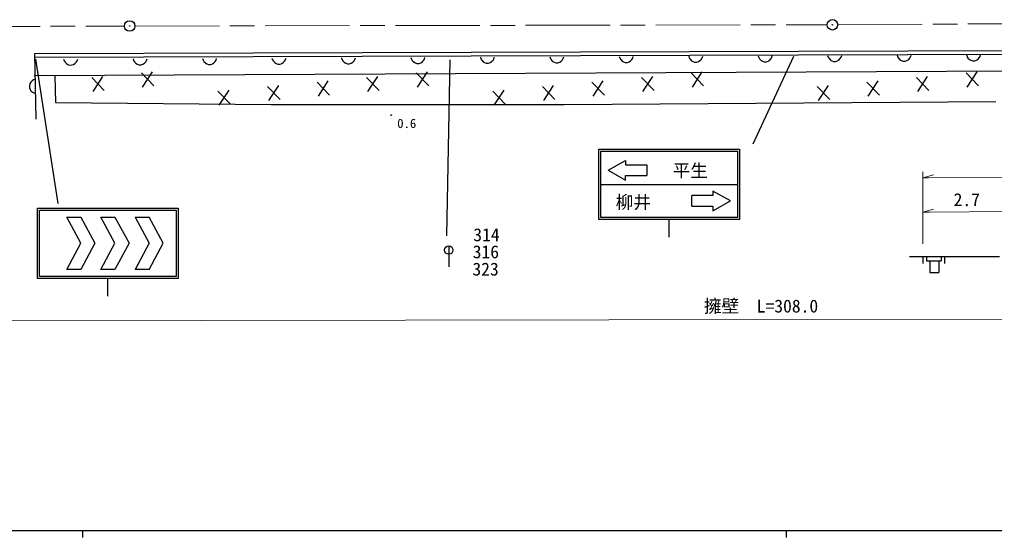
# Model space of a CAD drawing. Units: millimetres, scale not verified. Extents: x 40000 to 680000, y 20000 to 380000.
# Drawn here: x 159073 to 297587, y 204000 to 277538 of the extents above; entities that cross this region are included whole.
import ezdxf
from ezdxf.enums import TextEntityAlignment as Align

# ---------------------------------------------------------------- set-up
doc = ezdxf.new("R2010")
doc.units = ezdxf.units.MM
doc.header["$LTSCALE"] = 1000
doc.linetypes.add('CHAIN', pattern=[18.5, 12, -1.5, 3.5, -1.5])
for name, color, linetype, lineweight in [('M-BGD', 7, 'Continuous', 25), ('M-BMK', 2, 'CHAIN', 13), ('M-BMK-SRVR', 3, 'Continuous', 25), ('M-STR-HTXT', 7, 'Continuous', 13), ('M-STR-STRC', 7, 'Continuous', 25), ('M-TTL-BAND', 7, 'Continuous', 25)]:
    doc.layers.add(name, color=color, linetype=linetype, lineweight=lineweight)
doc.styles.add('ＭＳ ゴシック', font='')
doc.styles.get('ＭＳ ゴシック').set_extended_font_data('MS Gothic')

msp = doc.modelspace()

# ---------------------------------------------------------------- linework, layer by layer
at = {"layer": 'M-BGD'}
for p, q in [((161231, 272697), (348883, 273269)), ((161429, 263379), (161231, 272697)), ((161232, 272197), (348885, 272769)), ((165338, 271916), (165419, 271677)), ((165419, 271677), (165540, 271477)), ((167140, 271485), (167259, 271685)), ((167259, 271685), (167338, 271925)), ((175205, 271962), (175286, 271722)), ((175286, 271722), (175407, 271523)), ((175407, 271523), (175608, 271324)), ((176808, 271329), (177007, 271530)), ((177007, 271530), (177126, 271731)), ((177126, 271731), (177205, 271971)), ((185072, 272008), (185154, 271768)), ((185154, 271768), (185274, 271569)), ((185274, 271569), (185475, 271370)), ((186675, 271375), (186874, 271576)), ((186874, 271576), (186994, 271777)), ((186994, 271777), (187072, 272017)), ((194940, 272054), (195021, 271814)), ((195021, 271814), (195142, 271615)), ((195142, 271615), (195343, 271416)), ((196543, 271421), (196742, 271622)), ((196742, 271622), (196861, 271823)), ((196861, 271823), (196940, 272063)), ((204807, 272099), (204888, 271860)), ((204888, 271860), (205009, 271660)), ((205009, 271660), (205210, 271461)), ((206410, 271467), (206609, 271668)), ((206609, 271668), (206728, 271868)), ((206728, 271868), (206807, 272109)), ((214675, 272145), (214756, 271906)), ((214756, 271906), (214877, 271706)), ((214877, 271706), (215078, 271507)), ((215078, 271507), (215278, 271388)), ((216078, 271392), (216278, 271513)), ((216278, 271513), (216477, 271714)), ((216477, 271714), (216596, 271914)), ((216596, 271914), (216675, 272155)), ((224542, 272191), (224623, 271952)), ((224623, 271952), (224744, 271752)), ((224744, 271752), (224945, 271553)), ((224945, 271553), (225146, 271434)), ((225946, 271438), (226145, 271559)), ((226145, 271559), (226344, 271760)), ((226344, 271760), (226463, 271960)), ((226463, 271960), (226542, 272200)), ((234410, 272237), (234491, 271997)), ((234491, 271997), (234612, 271798)), ((234612, 271798), (234813, 271599)), ((234813, 271599), (235013, 271480)), ((235813, 271483), (236013, 271604)), ((236013, 271604), (236212, 271805)), ((236212, 271805), (236331, 272006)), ((236331, 272006), (236410, 272246)), ((244277, 272283), (244358, 272043)), ((244358, 272043), (244479, 271844)), ((244479, 271844), (244680, 271645)), ((244680, 271645), (244881, 271526)), ((244881, 271526), (245121, 271447)), ((245441, 271448), (245681, 271529)), ((245681, 271529), (245880, 271650)), ((245880, 271650), (246079, 271851)), ((246079, 271851), (246198, 272052)), ((246198, 272052), (246277, 272292)), ((254144, 272329), (254226, 272089)), ((254226, 272089), (254346, 271890)), ((254346, 271890), (254547, 271691)), ((254547, 271691), (254748, 271571)), ((254748, 271571), (254988, 271493)), ((254988, 271493), (255308, 271494)), ((255308, 271494), (255548, 271575)), ((255548, 271575), (255747, 271696)), ((255747, 271696), (255946, 271897)), ((255946, 271897), (256066, 272098)), ((256066, 272098), (256144, 272338)), ((264012, 272374), (264093, 272135)), ((264093, 272135), (264214, 271935)), ((264214, 271935), (264415, 271736)), ((264415, 271736), (264615, 271617)), ((264615, 271617), (264856, 271538)), ((264856, 271538), (265176, 271540)), ((265176, 271540), (265415, 271621)), ((265415, 271621), (265615, 271742)), ((265615, 271742), (265814, 271943)), ((265814, 271943), (265933, 272143)), ((265933, 272143), (266012, 272384)), ((273879, 272420), (273960, 272181)), ((273960, 272181), (274081, 271981)), ((274081, 271981), (274282, 271782)), ((274282, 271782), (274483, 271663)), ((274483, 271663), (274723, 271584)), ((274723, 271584), (275043, 271586)), ((275043, 271586), (275283, 271667)), ((275283, 271667), (275482, 271788)), ((275482, 271788), (275681, 271989)), ((275681, 271989), (275800, 272189)), ((275800, 272189), (275879, 272430)), ((283747, 272466), (283828, 272227)), ((283828, 272227), (283949, 272027)), ((283949, 272027), (284150, 271828)), ((284150, 271828), (284350, 271709)), ((284350, 271709), (284591, 271630)), ((284591, 271630), (284911, 271632)), ((284911, 271632), (285150, 271713)), ((285150, 271713), (285350, 271834)), ((285350, 271834), (285549, 272035)), ((285549, 272035), (285668, 272235)), ((285668, 272235), (285747, 272475)), ((293614, 272512), (293695, 272272)), ((293695, 272272), (293816, 272073)), ((293816, 272073), (294017, 271874)), ((294017, 271874), (294218, 271755)), ((294218, 271755), (294458, 271676)), ((294458, 271676), (294778, 271677)), ((294778, 271677), (295018, 271758)), ((295018, 271758), (295217, 271879)), ((295217, 271879), (295416, 272080)), ((295416, 272080), (295535, 272281)), ((295535, 272281), (295614, 272521)), ((348883, 270438), (161158, 269553)), ((165540, 271477), (165741, 271278)), ((165741, 271278), (165941, 271159)), ((165941, 271159), (166181, 271080)), ((166181, 271080), (166501, 271082)), ((166501, 271082), (166741, 271163)), ((166741, 271163), (166941, 271284)), ((166941, 271284), (167140, 271485)), ((175608, 271324), (175809, 271205)), ((175809, 271205), (176049, 271126)), ((176049, 271126), (176369, 271127)), ((176369, 271127), (176609, 271208)), ((176609, 271208), (176808, 271329)), ((185475, 271370), (185676, 271251)), ((185676, 271251), (185916, 271172)), ((185916, 271172), (186236, 271173)), ((186236, 271173), (186476, 271254)), ((186476, 271254), (186675, 271375)), ((195343, 271416), (195543, 271296)), ((195543, 271296), (195784, 271218)), ((195784, 271218), (196104, 271219)), ((196104, 271219), (196343, 271300)), ((196343, 271300), (196543, 271421)), ((205210, 271461), (205411, 271342)), ((205411, 271342), (205651, 271263)), ((205651, 271263), (205971, 271265)), ((205971, 271265), (206211, 271346)), ((206211, 271346), (206410, 271467)), ((215278, 271388), (215519, 271309)), ((215519, 271309), (215839, 271311)), ((215839, 271311), (216078, 271392)), ((225146, 271434), (225386, 271355)), ((225386, 271355), (225706, 271357)), ((225706, 271357), (225946, 271438)), ((235013, 271480), (235253, 271401)), ((235253, 271401), (235573, 271402)), ((235573, 271402), (235813, 271483)), ((245121, 271447), (245441, 271448)), ((160873, 268829), (160677, 268625)), ((161070, 268953), (160873, 268829)), ((161309, 269038), (161070, 268953)), ((164097, 269553), (164169, 265755)), ((169342, 269305), (171117, 267458)), ((169523, 267314), (170935, 269450)), ((176384, 269946), (178159, 268099)), ((176565, 267954), (177978, 270090)), ((201532, 266673), (202945, 268810)), ((208393, 269305), (210168, 267458)), ((208574, 267314), (209987, 269450)), ((215435, 269946), (217210, 268099)), ((215616, 267954), (217029, 270090)), ((240584, 266673), (241996, 268810)), ((247445, 269305), (249219, 267458)), ((247626, 267314), (249038, 269450)), ((254487, 269946), (256261, 268099)), ((254668, 267954), (256080, 270090)), ((279635, 266673), (281047, 268810)), ((286496, 269305), (288270, 267458)), ((286677, 267314), (288089, 269450)), ((293538, 269946), (295312, 268099)), ((293719, 267954), (295131, 270090)), ((160562, 268422), (160487, 268180)), ((160487, 268180), (160493, 267861)), ((160493, 267861), (160579, 267622)), ((160677, 268625), (160562, 268422)), ((160579, 267622), (160703, 267425)), ((160703, 267425), (160907, 267229)), ((187267, 267385), (189042, 265538)), ((187448, 265393), (188861, 267530)), ((194309, 268025), (196084, 266178)), ((194490, 266033), (195903, 268170)), ((201351, 268665), (203126, 266818)), ((226318, 267385), (228093, 265538)), ((226500, 265393), (227912, 267530)), ((233360, 268025), (235135, 266178)), ((233542, 266033), (234954, 268170)), ((240403, 268665), (242177, 266818)), ((272412, 268025), (274186, 266178)), ((272593, 266033), (274005, 268170)), ((279454, 268665), (281228, 266818)), ((160907, 267229), (161109, 267114)), ((161109, 267114), (161351, 267039)), ((164169, 265755), (194846, 265468)), ((194846, 265468), (236469, 265468)), ((236469, 265468), (297760, 265898)), ((285506, 243884), (298307, 243884)), ((287410, 243884), (287410, 242907)), ((287933, 243884), (287933, 243300)), ((290027, 243884), (290027, 243300)), ((290485, 243884), (290485, 242907)), ((287933, 243300), (290027, 243300)), ((288391, 243300), (288391, 241598)), ((289700, 243300), (289700, 241598)), ((288391, 241598), (289700, 241598))]:
    msp.add_line(p, q, dxfattribs=at)
for radius in [50, 30, 10]:
    msp.add_circle((211870, 263973), radius, dxfattribs=at)
at = {"layer": 'M-BMK'}
for p, q in [((275308, 276793), (373505, 277369)), ((112989, 276382), (173976, 276612)), ((175476, 276616), (273808, 276787))]:
    msp.add_line(p, q, dxfattribs=at)
at = {"layer": 'M-BMK-SRVR'}
for centre, radius in [((174726, 276615), 750), ((274558, 276788), 750), ((174726, 276615), 30), ((274558, 276788), 30)]:
    msp.add_circle(centre, radius, dxfattribs=at)
at = {"layer": 'M-STR-HTXT'}
for p, q in [((287399, 255080), (288899, 255500)), ((288222, 255080), (287399, 255080)), ((287420, 255891), (287420, 245674)), ((288222, 255080), (336481, 255396)), ((287399, 250210), (288899, 250630)), ((288348, 250210), (287399, 250210)), ((288348, 250210), (299670, 250273)), ((127971, 234734), (389855, 235103))]:
    msp.add_line(p, q, dxfattribs=at)
at = {"layer": 'M-STR-STRC'}
for p, q in [((164553, 251430), (161404, 271898)), ((219778, 246829), (220238, 271806)), ((263290, 259868), (269075, 272357)), ((241382, 249133), (241382, 259133)), ((241382, 259133), (261382, 259133)), ((261382, 259133), (261382, 249133)), ((241682, 249433), (241682, 258833)), ((241682, 258833), (261082, 258833)), ((261082, 258833), (261082, 249433)), ((242682, 256133), (245182, 257533)), ((245182, 257533), (245182, 256883)), ((245182, 256883), (248182, 256883)), ((248182, 256883), (248182, 255383)), ((242682, 256133), (245182, 254733)), ((245182, 254733), (245182, 255383)), ((245182, 255383), (248182, 255383)), ((241682, 254133), (261082, 254133)), ((254582, 251033), (254582, 252533)), ((257582, 252533), (254582, 252533)), ((260082, 251783), (257582, 253183)), ((257582, 253183), (257582, 252533)), ((161634, 240764), (161634, 250764)), ((161634, 250764), (181634, 250764)), ((181634, 250764), (181634, 240764)), ((254582, 251033), (257582, 251033)), ((257582, 250383), (260082, 251783)), ((257582, 251033), (257582, 250383)), ((161934, 241064), (161934, 250464)), ((161934, 250464), (181334, 250464)), ((165784, 249464), (167784, 249464)), ((167784, 245764), (165784, 249464)), ((167784, 249464), (169784, 245764)), ((170634, 249464), (172634, 249464)), ((172634, 245764), (170634, 249464)), ((172634, 249464), (174634, 245764)), ((175484, 249464), (177484, 249464)), ((175484, 249464), (177484, 245764)), ((179484, 245764), (177484, 249464)), ((181334, 250464), (181334, 241064)), ((261082, 249433), (241682, 249433)), ((261382, 249133), (241382, 249133)), ((251382, 246633), (251382, 249133)), ((165784, 242064), (167784, 245764)), ((169784, 245764), (167784, 242064)), ((170634, 242064), (172634, 245764)), ((174634, 245764), (172634, 242064)), ((177484, 245764), (175484, 242064)), ((177484, 242064), (179484, 245764)), ((220054, 245412), (220054, 242412)), ((181334, 241064), (161934, 241064)), ((167784, 242064), (165784, 242064)), ((172634, 242064), (170634, 242064)), ((177484, 242064), (175484, 242064)), ((181634, 240764), (161634, 240764)), ((171634, 238264), (171634, 240764))]:
    msp.add_line(p, q, dxfattribs=at)
msp.add_circle((220054, 244812), 600, dxfattribs=at)
at = {"layer": 'M-TTL-BAND'}
for p, q in [((40000, 205000), (579000, 205000)), ((168000, 205000), (168000, 204000)), ((268000, 205000), (268000, 204000))]:
    msp.add_line(p, q, dxfattribs=at)

# ---------------------------------------------------------------- texts
at = {"layer": 'M-BGD', "style": 'ＭＳ ゴシック'}
msp.add_text('0.6', height=1320, dxfattribs=at).set_placement((212743, 261735), align=Align.BOTTOM_LEFT)
at = {"layer": 'M-STR-HTXT', "style": 'ＭＳ ゴシック'}
for s, p in [('2.7', (291781, 250496)), ('擁壁\u3000L=308.0', (256309, 235391))]:
    msp.add_text(s, height=1833, dxfattribs=at).set_placement(p, align=Align.BOTTOM_LEFT)
at = {"layer": 'M-STR-STRC', "style": 'ＭＳ ゴシック'}
for s, p in [('平生', (251871, 254629)), ('柳井', (243774, 250141)), ('314', (223538, 245511)), ('316', (223456, 243095)), ('323', (223415, 240639))]:
    msp.add_text(s, height=1833, dxfattribs=at).set_placement(p, align=Align.BOTTOM_LEFT)

doc.saveas('drawing.dxf')
